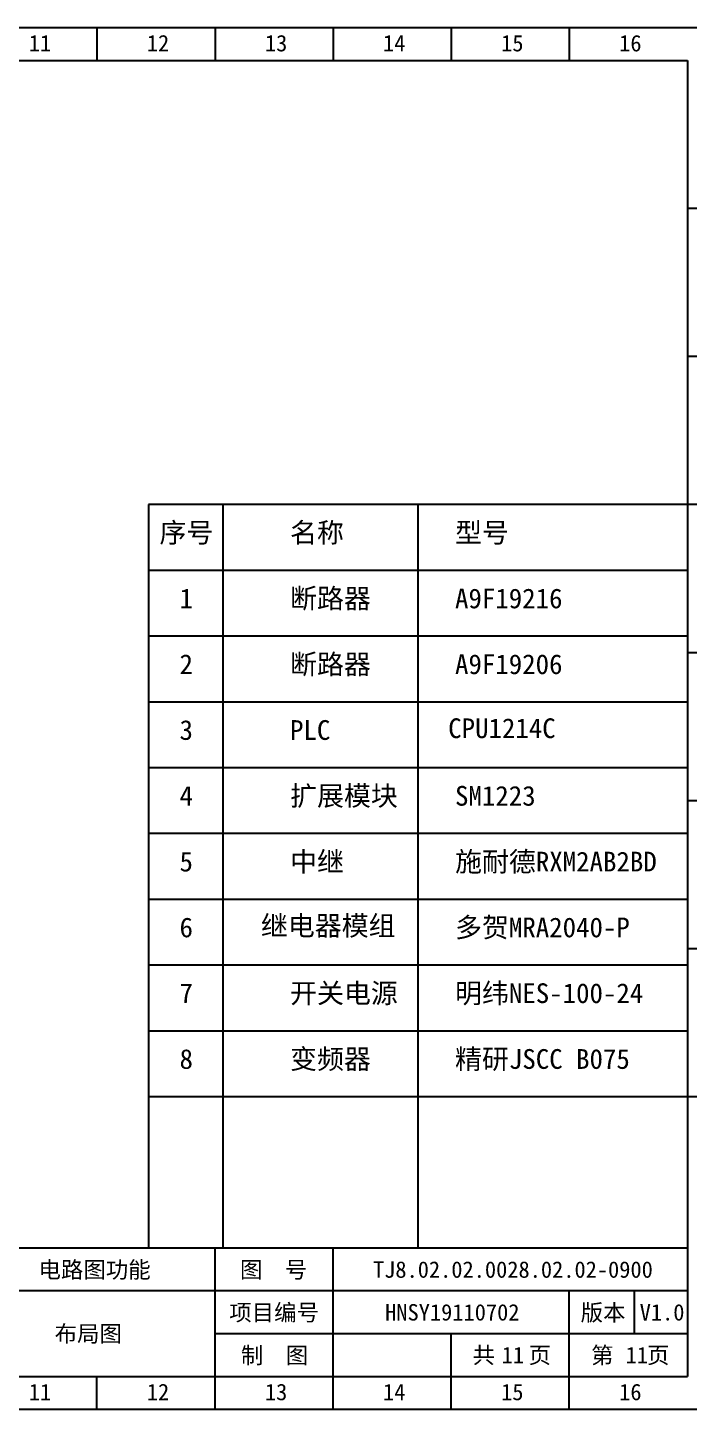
# Model space of a CAD drawing. Header units: millimetres. Extents: x 2035 to 3883, y 1511 to 1945.
# Drawn here: x 3485.6 to 3586, y 1512.8 to 1722.8 of the extents above; entities that cross this region are included whole.
import ezdxf
from ezdxf.enums import TextEntityAlignment as Align

# ---------------------------------------------------------------- set-up
doc = ezdxf.new("R2010")
doc.units = ezdxf.units.MM
doc.styles.add('宋体', font='')
doc.styles.get('宋体').set_extended_font_data('宋体')

# ---------------------------------------------------------------- blocks, each defined once
blk = doc.blocks.new('*U65')
blk.add_line((40.93, 0), (-40.93, 0))
blk = doc.blocks.new('*U66')
at = {"color": 0, "linetype": 'ByBlock', "lineweight": -2, "transparency": 16777216}
for p in [(0, 0), (0, -10), (0, -20), (0, -30), (0, -40), (0, -50), (0, -60), (0, -70), (0, -80), (0, -90)]:
    blk.add_blockref('*U65', p, dxfattribs=at)
blk = doc.blocks.new('*U91')
blk.add_line((-2.5, 0), (2.5, 0))
blk = doc.blocks.new('*U92')
at = {"color": 0, "linetype": 'ByBlock', "lineweight": -2, "transparency": 16777216}
for p in [(0, 0), (0, -22.5), (0, -45), (0, -67.5), (0, -90), (0, -112.5), (0, -135)]:
    blk.add_blockref('*U91', p, dxfattribs=at)
blk = doc.blocks.new('制图图框')
for p, q in [((-2700.08, 789.32), (-2403.08, 789.32)), ((-2497.77, 789.32), (-2497.77, 784.32)), ((-2479.83, 789.32), (-2479.83, 784.32)), ((-2461.9, 789.32), (-2461.9, 784.32)), ((-2443.96, 789.32), (-2443.96, 784.32)), ((-2426.02, 789.32), (-2426.02, 784.32)), ((-2695.08, 784.32), (-2408.08, 784.32)), ((-2408.08, 784.32), (-2408.08, 584.32)), ((-2408.08, 603.82), (-2695.08, 603.82)), ((-2479.83, 579.32), (-2479.83, 603.82)), ((-2461.9, 579.32), (-2461.9, 603.82)), ((-2408.08, 597.32), (-2575.08, 597.32)), ((-2426.02, 579.32), (-2426.02, 597.32)), ((-2416.18, 597.32), (-2416.18, 590.82)), ((-2408.08, 590.82), (-2479.83, 590.82)), ((-2443.96, 579.32), (-2443.96, 590.82)), ((-2695.08, 584.32), (-2408.08, 584.32)), ((-2497.77, 579.32), (-2497.77, 584.32)), ((-2403.08, 579.32), (-2700.08, 579.32))]:
    blk.add_line(p, q)
at = {"xscale": -1}
blk.add_blockref('*U92', (-2405.58, 761.82), dxfattribs=at)
at = {"style": '宋体'}
for s, p in [('11', (-2508.13, 785.71)), ('12', (-2490.2, 785.71)), ('13', (-2472.26, 785.71)), ('14', (-2454.32, 785.71)), ('15', (-2436.38, 785.71)), ('16', (-2418.45, 785.71)), ('电路图功能', (-2506.66, 599.29)), ('图  号', (-2476.05, 599.3)), ('项目编号', (-2477.68, 592.79)), ('版本', (-2424.3, 592.79)), ('制  图', (-2475.91, 586.28)), ('共   页', (-2440.72, 586.31)), ('第   页', (-2422.72, 586.3)), ('11', (-2508.13, 580.71)), ('12', (-2490.2, 580.71)), ('13', (-2472.26, 580.71)), ('14', (-2454.32, 580.71)), ('15', (-2436.38, 580.71)), ('16', (-2418.45, 580.71))]:
    blk.add_text(s, height=2.5, dxfattribs=at).set_placement(p)

msp = doc.modelspace()

# ---------------------------------------------------------------- linework, layer by layer
for p, q in [((3503.96, 1650.3), (3503.96, 1537.3)), ((3515.25, 1650.3), (3515.25, 1537.3)), ((3544.89, 1650.3), (3544.89, 1537.3))]:
    msp.add_line(p, q)

# ---------------------------------------------------------------- block references
for name, p in [('制图图框', (5993.91, 933.48)), ('*U66', (3544.89, 1650.3))]:
    msp.add_blockref(name, p)

# ---------------------------------------------------------------- texts
at = {"style": '宋体'}
for s, p in [('序号', (3505.64, 1644.55)), ('名称', (3525.47, 1644.55)), ('型号', (3550.53, 1644.55)), ('1', (3508.68, 1634.55)), ('断路器', (3525.47, 1634.55)), ('A9F19216', (3550.53, 1634.55)), ('2', (3508.68, 1624.55)), ('断路器', (3525.47, 1624.55)), ('A9F19206', (3550.53, 1624.55)), ('3', (3508.68, 1614.55)), ('PLC', (3525.47, 1614.55)), (' CPU1214C', (3547.45, 1614.82)), ('4', (3508.68, 1604.55)), ('扩展模块', (3525.47, 1604.55)), ('SM1223', (3550.53, 1604.55)), ('5', (3508.68, 1594.55)), ('中继', (3525.47, 1594.55)), ('施耐德RXM2AB2BD', (3550.53, 1594.55)), ('继电器模组', (3521.04, 1584.81)), ('多贺MRA2040-P', (3550.53, 1584.55)), ('6', (3508.68, 1584.55)), ('7', (3508.68, 1574.55)), ('开关电源', (3525.47, 1574.55)), ('明纬NES-100-24', (3550.53, 1574.55)), ('8', (3508.68, 1564.55)), ('变频器', (3525.47, 1564.55)), ('精研JSCC B075', (3550.53, 1564.55))]:
    msp.add_text(s, height=3, dxfattribs=at).set_placement(p)
for tag, text, p in [('TJ8.02.02.0028.02.02-0900', 'TJ8.01.01.0181.00.01-0900', (3559.32, 1534.05)), ('HNSY19110702', '####', (3550.12, 1527.55)), ('HNSY19110702', '####', (3550.12, 1527.55)), ('V1.0', '1.0', (3581.98, 1527.55)), ('V1.0', '1.0', (3581.98, 1527.55)), ('布局图', '封页', (3494.82, 1524.3)), ('11', '02', (3559.32, 1521.05)), ('11', '01', (3578.14, 1521.05))]:
    msp.add_attdef(tag, text=text, height=2.5, dxfattribs=at).set_placement(p, align=Align.MIDDLE_CENTER)

doc.saveas('drawing.dxf')
